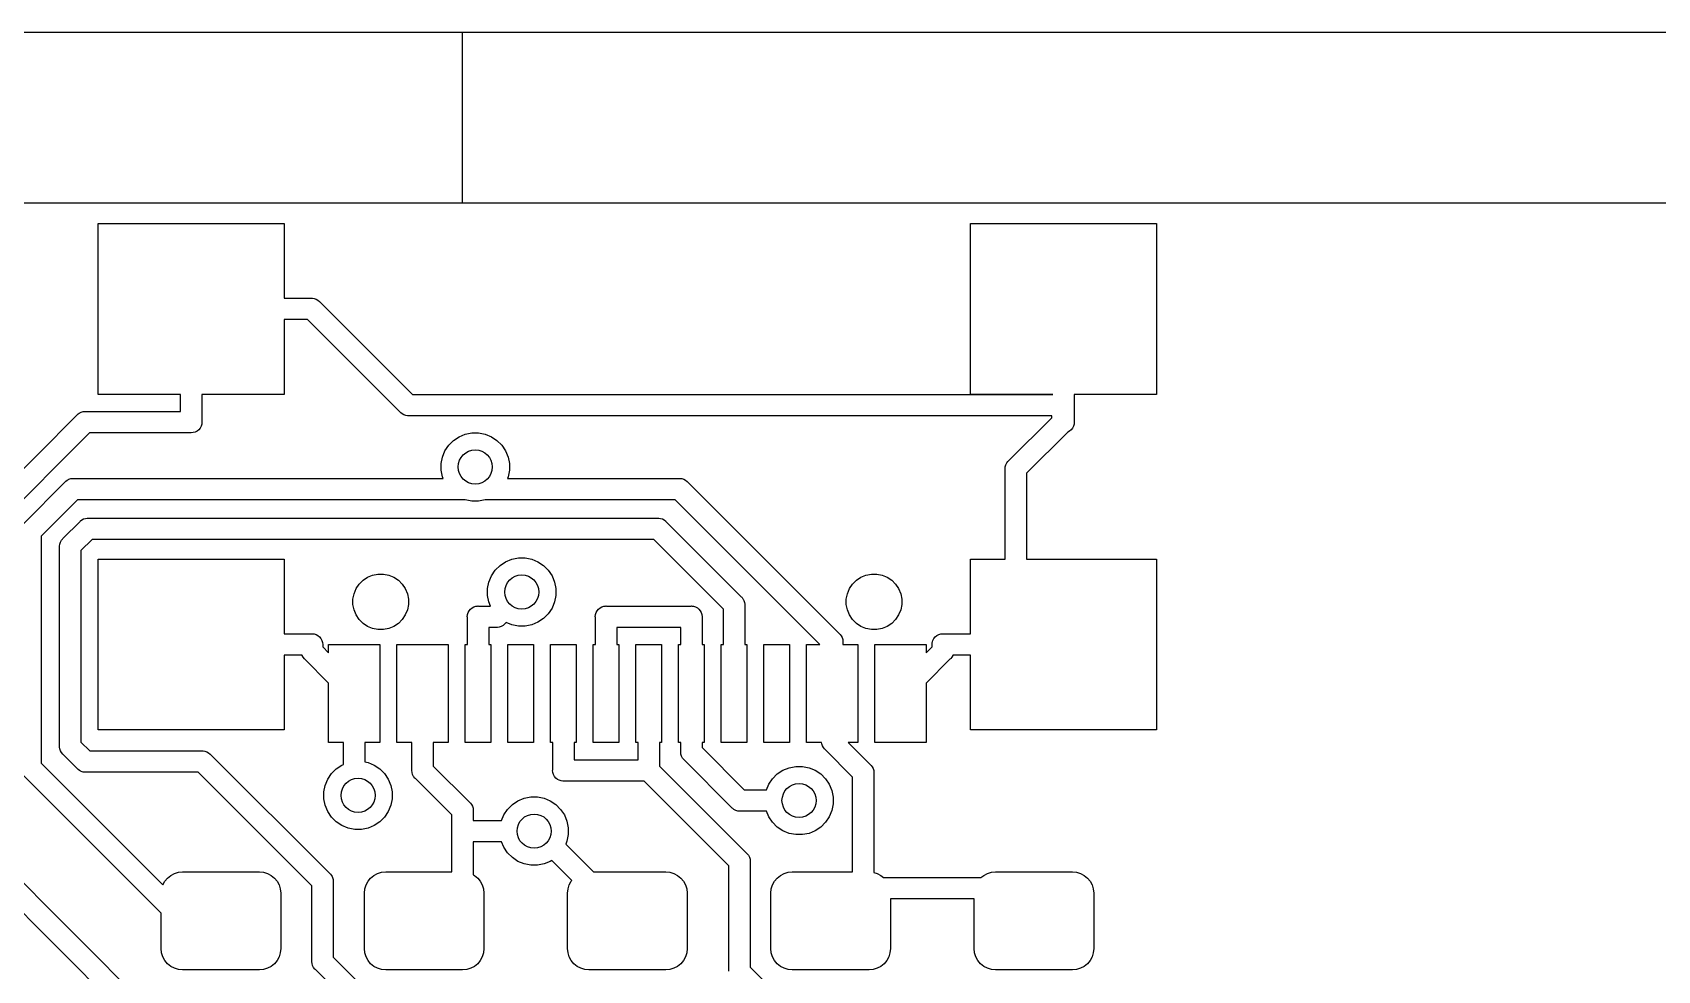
# Model space of a CAD drawing. Extents: x 0.4 to 23, y -16.1 to -0.4.
# Drawn here: x 8.069 to 8.819, y -0.826 to -0.394 of the extents above; entities that cross this region are included whole.
import ezdxf

# ---------------------------------------------------------------- set-up
doc = ezdxf.new("R2010")
doc.units = 0
doc.header["$MEASUREMENT"] = 0
doc.layers.add('BLACK', color=7, linetype='CONTINUOUS')

msp = doc.modelspace()

# ---------------------------------------------------------------- linework, layer by layer
at = {"layer": 'BLACK', "linetype": 'CONTINUOUS'}
for p, q in [((22.9923, -0.393701), (0.393701, -0.393701)), ((8.26772, -0.472441), (8.26772, -0.393701)), ((22.9136, -0.472441), (0.472441, -0.472441)), ((8.09965, -0.560583), (8.09965, -0.481843)), ((8.09965, -0.481843), (8.18547, -0.481843)), ((8.18547, -0.481843), (8.18547, -0.516291)), ((8.50201, -0.560583), (8.50201, -0.481843)), ((8.50201, -0.481843), (8.58783, -0.481843)), ((8.58783, -0.481843), (8.58783, -0.560583)), ((8.18547, -0.516291), (8.19804, -0.516291)), ((8.19804, -0.516291), (8.19828, -0.516268)), ((8.19828, -0.516268), (8.19852, -0.516291)), ((8.19852, -0.516291), (8.19852, -0.516291)), ((8.19852, -0.516291), (8.19924, -0.516363)), ((8.19924, -0.516363), (8.20017, -0.516644)), ((8.20017, -0.516644), (8.20103, -0.517101)), ((8.20103, -0.517101), (8.20178, -0.517716)), ((8.20178, -0.517716), (8.20193, -0.517904)), ((8.20193, -0.517904), (8.24461, -0.560587)), ((8.19624, -0.526134), (8.18547, -0.526134)), ((8.18547, -0.526134), (8.18547, -0.560583)), ((8.23892, -0.568817), (8.19624, -0.526134)), ((8.13764, -0.560583), (8.09965, -0.560583)), ((8.13764, -0.568469), (8.13764, -0.560583)), ((8.18547, -0.560583), (8.14748, -0.560583)), ((8.14748, -0.560583), (8.14748, -0.573148)), ((8.24461, -0.560587), (8.54, -0.560587)), ((8.54, -0.560583), (8.50201, -0.560583)), ((8.54, -0.560587), (8.54, -0.560583)), ((8.58783, -0.560583), (8.54984, -0.560583)), ((8.54984, -0.560583), (8.54984, -0.573148)), ((8.09015, -0.569893), (8.09048, -0.56962)), ((8.09048, -0.56962), (8.09089, -0.569278)), ((8.09089, -0.569278), (8.09175, -0.568821)), ((8.09175, -0.568821), (8.09176, -0.568817)), ((8.09176, -0.568817), (8.09268, -0.56854)), ((8.09268, -0.56854), (8.0934, -0.568469)), ((8.0934, -0.568469), (8.09364, -0.568445)), ((8.0934, -0.568469), (8.0934, -0.568469)), ((8.09364, -0.568445), (8.09388, -0.568469)), ((8.09388, -0.568469), (8.13764, -0.568469)), ((8.23908, -0.569005), (8.23892, -0.568817)), ((8.23927, -0.569158), (8.23908, -0.569005)), ((8.23983, -0.56962), (8.23927, -0.569158)), ((8.24068, -0.570076), (8.23983, -0.56962)), ((8.04528, -0.614794), (8.08999, -0.570081)), ((8.08999, -0.570081), (8.09015, -0.569893)), ((8.14606, -0.576886), (8.14531, -0.577501)), ((8.14667, -0.576137), (8.14606, -0.576886)), ((8.14713, -0.575282), (8.14667, -0.576137)), ((8.14741, -0.574354), (8.14713, -0.575282)), ((8.14748, -0.573631), (8.14741, -0.574354)), ((8.14748, -0.573148), (8.1475, -0.57339)), ((8.1475, -0.57339), (8.14748, -0.573631)), ((8.14748, -0.573631), (8.14748, -0.573631)), ((8.24161, -0.570358), (8.24068, -0.570076)), ((8.24233, -0.570429), (8.24161, -0.570358)), ((8.24257, -0.570453), (8.24233, -0.570429)), ((8.24233, -0.570429), (8.24233, -0.570429)), ((8.24282, -0.570429), (8.24257, -0.570453)), ((8.53951, -0.570429), (8.24282, -0.570429)), ((8.51959, -0.591267), (8.53951, -0.571351)), ((8.53951, -0.571351), (8.53951, -0.570429)), ((8.54842, -0.576886), (8.54767, -0.577501)), ((8.54903, -0.576137), (8.54842, -0.576886)), ((8.54949, -0.575282), (8.54903, -0.576137)), ((8.54977, -0.574354), (8.54949, -0.575282)), ((8.54984, -0.573631), (8.54977, -0.574354)), ((8.54984, -0.573148), (8.54987, -0.57339)), ((8.54987, -0.57339), (8.54984, -0.573631)), ((8.54984, -0.573631), (8.54984, -0.573631)), ((8.09568, -0.578311), (8.05351, -0.620483)), ((8.14232, -0.578311), (8.09568, -0.578311)), ((8.14256, -0.578335), (8.14232, -0.578311)), ((8.14352, -0.57824), (8.14256, -0.578335)), ((8.14445, -0.577958), (8.14352, -0.57824)), ((8.14531, -0.577501), (8.14445, -0.577958)), ((8.2596, -0.586607), (8.26132, -0.584028)), ((8.26132, -0.584028), (8.26352, -0.581835)), ((8.26352, -0.581835), (8.2661, -0.580111)), ((8.2661, -0.580111), (8.26896, -0.578924)), ((8.26896, -0.578924), (8.272, -0.578319)), ((8.272, -0.578319), (8.27511, -0.578319)), ((8.27511, -0.578319), (8.27815, -0.578924)), ((8.27815, -0.578924), (8.28101, -0.580111)), ((8.28101, -0.580111), (8.28359, -0.581835)), ((8.28359, -0.581835), (8.28579, -0.584028)), ((8.28579, -0.584028), (8.28751, -0.586607)), ((8.54683, -0.577951), (8.52782, -0.596956)), ((8.54767, -0.577501), (8.54683, -0.577951)), ((8.25781, -0.592516), (8.25841, -0.589473)), ((8.25841, -0.589473), (8.2596, -0.586607)), ((8.28751, -0.586607), (8.2887, -0.589473)), ((8.2887, -0.589473), (8.2893, -0.592516)), ((8.51879, -0.59217), (8.51925, -0.591608)), ((8.51925, -0.591608), (8.5194, -0.591421)), ((8.51925, -0.591608), (8.51925, -0.591608)), ((8.5194, -0.591421), (8.51959, -0.591267)), ((8.08616, -0.599711), (8.08709, -0.599429)), ((8.08709, -0.599429), (8.08781, -0.599358)), ((8.08781, -0.599358), (8.08806, -0.599335)), ((8.08781, -0.599358), (8.08781, -0.599358)), ((8.08806, -0.599335), (8.0883, -0.599358)), ((8.0883, -0.599358), (8.2587, -0.599358)), ((8.25781, -0.595618), (8.25781, -0.592516)), ((8.25841, -0.59866), (8.25781, -0.595618)), ((8.2587, -0.599358), (8.25841, -0.59866)), ((8.2887, -0.59866), (8.28841, -0.599358)), ((8.28841, -0.599358), (8.36761, -0.599358)), ((8.2893, -0.595618), (8.2887, -0.59866)), ((8.2893, -0.592516), (8.2893, -0.595618)), ((8.36761, -0.599358), (8.36785, -0.599335)), ((8.36785, -0.599335), (8.36809, -0.599358)), ((8.36809, -0.599358), (8.36809, -0.599358)), ((8.36809, -0.599358), (8.36882, -0.599429)), ((8.36882, -0.599429), (8.36974, -0.599711)), ((8.51796, -0.594917), (8.51805, -0.593953)), ((8.51798, -0.595159), (8.51796, -0.594917)), ((8.51798, -0.636567), (8.51798, -0.595159)), ((8.51805, -0.593953), (8.51833, -0.593025)), ((8.51833, -0.593025), (8.51879, -0.59217)), ((8.52782, -0.596956), (8.52782, -0.636567)), ((8.06515, -0.620227), (8.0844, -0.60097)), ((8.0844, -0.60097), (8.08456, -0.600783)), ((8.08456, -0.600783), (8.08475, -0.600629)), ((8.08475, -0.600629), (8.08531, -0.600168)), ((8.08475, -0.600629), (8.08475, -0.600629)), ((8.08531, -0.600168), (8.08588, -0.599862)), ((8.08588, -0.599862), (8.08616, -0.599711)), ((8.36974, -0.599711), (8.3706, -0.600168)), ((8.3706, -0.600168), (8.37135, -0.600783)), ((8.37135, -0.600783), (8.3715, -0.600971)), ((8.3715, -0.600971), (8.44154, -0.671007)), ((8.09009, -0.609201), (8.07338, -0.625916)), ((8.26894, -0.609201), (8.09009, -0.609201)), ((8.26896, -0.60921), (8.26894, -0.609201)), ((8.272, -0.609815), (8.26896, -0.60921)), ((8.27511, -0.609815), (8.272, -0.609815)), ((8.27815, -0.60921), (8.27511, -0.609815)), ((8.27817, -0.609201), (8.27815, -0.60921)), ((8.36581, -0.609201), (8.27817, -0.609201)), ((8.43255, -0.675937), (8.36581, -0.609201)), ((8.08348, -0.626968), (8.09113, -0.619317)), ((8.09113, -0.619317), (8.09129, -0.619129)), ((8.09129, -0.619129), (8.09147, -0.618976)), ((8.09147, -0.618975), (8.09204, -0.618514)), ((8.09147, -0.618976), (8.09147, -0.618975)), ((8.09204, -0.618514), (8.09289, -0.618057)), ((8.09204, -0.618514), (8.09204, -0.618514)), ((8.09204, -0.618514), (8.09204, -0.618514)), ((8.09289, -0.618057), (8.09382, -0.617776)), ((8.09382, -0.617776), (8.09454, -0.617705)), ((8.09454, -0.617705), (8.09478, -0.617681)), ((8.09454, -0.617705), (8.09454, -0.617705)), ((8.09478, -0.617681), (8.09502, -0.617705)), ((8.09502, -0.617705), (8.35778, -0.617705)), ((8.35778, -0.617705), (8.35802, -0.617681)), ((8.35802, -0.617681), (8.35826, -0.617705)), ((8.35826, -0.617705), (8.35826, -0.617705)), ((8.35826, -0.617705), (8.35898, -0.617776)), ((8.35898, -0.617776), (8.35991, -0.618057)), ((8.35991, -0.618057), (8.36077, -0.618514)), ((8.36077, -0.618514), (8.36152, -0.619129)), ((8.36152, -0.619129), (8.36167, -0.619317)), ((8.36167, -0.619317), (8.39626, -0.653908)), ((8.07338, -0.625916), (8.07338, -0.730666)), ((8.08194, -0.629653), (8.08222, -0.628726)), ((8.08222, -0.628726), (8.08268, -0.627871)), ((8.08268, -0.627871), (8.08314, -0.627309)), ((8.08314, -0.627309), (8.08329, -0.627121)), ((8.08314, -0.627309), (8.08314, -0.627309)), ((8.08329, -0.627121), (8.08348, -0.626968)), ((8.09682, -0.627547), (8.09171, -0.632656)), ((8.35598, -0.627547), (8.09682, -0.627547)), ((8.38803, -0.659597), (8.35598, -0.627547)), ((8.08185, -0.630618), (8.08194, -0.629653)), ((8.08187, -0.63086), (8.08185, -0.630618)), ((8.08187, -0.722783), (8.08187, -0.63086)), ((8.09171, -0.632656), (8.09171, -0.720985)), ((8.09965, -0.715307), (8.09965, -0.636567)), ((8.09965, -0.636567), (8.18547, -0.636567)), ((8.18547, -0.636567), (8.18547, -0.671016)), ((8.28756, -0.637784), (8.29043, -0.636597)), ((8.29043, -0.636597), (8.29347, -0.635992)), ((8.29347, -0.635992), (8.29657, -0.635992)), ((8.29657, -0.635992), (8.29961, -0.636597)), ((8.29961, -0.636597), (8.30248, -0.637784)), ((8.50201, -0.671016), (8.50201, -0.636567)), ((8.50201, -0.636567), (8.51798, -0.636567)), ((8.52782, -0.636567), (8.58783, -0.636567)), ((8.58783, -0.636567), (8.58783, -0.715307)), ((8.2239, -0.644913), (8.22623, -0.643948)), ((8.22623, -0.643948), (8.2287, -0.643457)), ((8.2287, -0.643457), (8.23122, -0.643457)), ((8.23122, -0.643457), (8.23369, -0.643948)), ((8.23369, -0.643948), (8.23602, -0.644913)), ((8.27988, -0.647147), (8.28106, -0.644281)), ((8.28106, -0.644281), (8.28279, -0.641701)), ((8.28279, -0.641701), (8.28498, -0.639508)), ((8.28498, -0.639508), (8.28756, -0.637784)), ((8.30248, -0.637784), (8.30506, -0.639508)), ((8.30506, -0.639508), (8.30725, -0.641701)), ((8.30725, -0.641701), (8.30898, -0.644281)), ((8.30898, -0.644281), (8.31016, -0.647147)), ((8.45146, -0.644913), (8.45379, -0.643948)), ((8.45379, -0.643948), (8.45626, -0.643457)), ((8.45626, -0.643457), (8.45878, -0.643457)), ((8.45878, -0.643457), (8.46125, -0.643948)), ((8.46125, -0.643948), (8.46358, -0.644913)), ((8.21766, -0.65252), (8.21862, -0.650191)), ((8.21862, -0.650191), (8.22002, -0.648095)), ((8.22002, -0.648095), (8.2218, -0.646313)), ((8.2218, -0.646313), (8.2239, -0.644913)), ((8.23602, -0.644913), (8.23812, -0.646313)), ((8.23812, -0.646313), (8.2399, -0.648095)), ((8.2399, -0.648095), (8.2413, -0.650191)), ((8.2413, -0.650191), (8.24226, -0.65252)), ((8.27927, -0.650189), (8.27988, -0.647147)), ((8.27927, -0.653291), (8.27927, -0.650189)), ((8.31016, -0.647147), (8.31077, -0.650189)), ((8.31077, -0.650189), (8.31077, -0.653291)), ((8.44522, -0.65252), (8.44618, -0.650191)), ((8.44618, -0.650191), (8.44758, -0.648095)), ((8.44758, -0.648095), (8.44936, -0.646313)), ((8.44936, -0.646313), (8.45146, -0.644913)), ((8.46358, -0.644913), (8.46568, -0.646313)), ((8.46568, -0.646313), (8.46746, -0.648095)), ((8.46746, -0.648095), (8.46886, -0.650191)), ((8.46886, -0.650191), (8.46982, -0.65252)), ((8.21717, -0.654992), (8.21766, -0.65252)), ((8.21717, -0.657512), (8.21717, -0.654992)), ((8.21766, -0.659984), (8.21717, -0.657512)), ((8.24226, -0.65252), (8.24276, -0.654992)), ((8.24276, -0.657512), (8.24226, -0.659984)), ((8.24276, -0.654992), (8.24276, -0.657512)), ((8.27135, -0.659633), (8.2721, -0.659018)), ((8.2721, -0.659018), (8.27295, -0.658561)), ((8.27295, -0.658561), (8.27388, -0.65828)), ((8.27388, -0.65828), (8.2746, -0.658209)), ((8.2746, -0.658209), (8.27484, -0.658185)), ((8.2746, -0.658209), (8.2746, -0.658209)), ((8.27484, -0.658185), (8.27508, -0.658209)), ((8.27508, -0.658209), (8.28065, -0.658209)), ((8.27988, -0.656334), (8.27927, -0.653291)), ((8.28065, -0.658209), (8.27988, -0.656334)), ((8.30898, -0.6592), (8.30725, -0.661779)), ((8.31016, -0.656334), (8.30898, -0.6592)), ((8.31077, -0.653291), (8.31016, -0.656334)), ((8.3304, -0.659633), (8.33115, -0.659018)), ((8.33115, -0.659018), (8.33201, -0.658561)), ((8.33201, -0.658561), (8.33293, -0.65828)), ((8.33293, -0.65828), (8.33366, -0.658209)), ((8.33366, -0.658209), (8.3339, -0.658185)), ((8.33366, -0.658209), (8.33366, -0.658209)), ((8.3339, -0.658185), (8.33414, -0.658209)), ((8.33414, -0.658209), (8.37303, -0.658209)), ((8.37303, -0.658209), (8.37327, -0.658185)), ((8.37327, -0.658185), (8.37351, -0.658209)), ((8.37351, -0.658209), (8.37423, -0.65828)), ((8.37423, -0.65828), (8.37516, -0.658561)), ((8.37516, -0.658561), (8.37602, -0.659018)), ((8.37602, -0.659018), (8.37676, -0.659633)), ((8.39626, -0.653908), (8.39645, -0.654062)), ((8.39645, -0.654062), (8.3966, -0.65425)), ((8.3966, -0.65425), (8.39706, -0.654812)), ((8.39706, -0.654812), (8.39716, -0.654992)), ((8.39716, -0.654992), (8.39752, -0.655667)), ((8.39752, -0.655667), (8.3978, -0.656594)), ((8.3978, -0.656594), (8.39787, -0.657318)), ((8.39787, -0.657318), (8.39787, -0.657318)), ((8.39787, -0.657318), (8.3979, -0.657559)), ((8.3979, -0.657559), (8.39787, -0.6578)), ((8.39787, -0.6578), (8.39787, -0.675937)), ((8.44472, -0.654992), (8.44522, -0.65252)), ((8.44472, -0.657512), (8.44472, -0.654992)), ((8.44522, -0.659984), (8.44472, -0.657512)), ((8.46982, -0.65252), (8.47031, -0.654992)), ((8.47031, -0.657512), (8.46982, -0.659984)), ((8.47031, -0.654992), (8.47031, -0.657512)), ((8.21862, -0.662313), (8.21766, -0.659984)), ((8.22002, -0.664409), (8.21862, -0.662313)), ((8.2218, -0.666191), (8.22002, -0.664409)), ((8.2239, -0.667591), (8.2218, -0.666191)), ((8.23812, -0.666191), (8.23602, -0.667591)), ((8.2399, -0.664409), (8.23812, -0.666191)), ((8.2413, -0.662313), (8.2399, -0.664409)), ((8.24226, -0.659984), (8.2413, -0.662313)), ((8.2699, -0.66313), (8.26999, -0.662165)), ((8.26992, -0.663372), (8.2699, -0.66313)), ((8.26992, -0.675937), (8.26992, -0.663372)), ((8.26999, -0.662165), (8.27027, -0.661238)), ((8.27027, -0.661238), (8.27073, -0.660383)), ((8.27073, -0.660383), (8.27135, -0.659633)), ((8.28713, -0.666627), (8.28638, -0.667242)), ((8.28728, -0.666439), (8.28713, -0.666627)), ((8.28789, -0.665832), (8.28728, -0.666439)), ((8.29043, -0.666883), (8.28789, -0.665832)), ((8.29347, -0.667488), (8.29043, -0.666883)), ((8.29961, -0.666883), (8.29657, -0.667488)), ((8.30248, -0.665696), (8.29961, -0.666883)), ((8.30506, -0.663972), (8.30248, -0.665696)), ((8.30725, -0.661779), (8.30506, -0.663972)), ((8.32895, -0.66313), (8.32905, -0.662165)), ((8.32898, -0.663372), (8.32895, -0.66313)), ((8.32898, -0.675937), (8.32898, -0.663372)), ((8.32905, -0.662165), (8.32933, -0.661238)), ((8.32933, -0.661238), (8.32979, -0.660383)), ((8.32979, -0.660383), (8.3304, -0.659633)), ((8.37676, -0.659633), (8.37738, -0.660383)), ((8.37738, -0.660383), (8.37784, -0.661238)), ((8.37784, -0.661238), (8.37812, -0.662165)), ((8.37812, -0.662165), (8.37821, -0.66313)), ((8.37821, -0.66313), (8.37819, -0.663371)), ((8.37819, -0.663371), (8.37819, -0.675937)), ((8.38803, -0.662888), (8.38803, -0.659597)), ((8.38803, -0.675937), (8.38803, -0.662888)), ((8.44618, -0.662313), (8.44522, -0.659984)), ((8.44758, -0.664409), (8.44618, -0.662313)), ((8.44936, -0.666191), (8.44758, -0.664409)), ((8.45146, -0.667591), (8.44936, -0.666191)), ((8.46568, -0.666191), (8.46358, -0.667591)), ((8.46746, -0.664409), (8.46568, -0.666191)), ((8.46886, -0.662313), (8.46746, -0.664409)), ((8.46982, -0.659984), (8.46886, -0.662313)), ((8.18547, -0.671016), (8.19804, -0.671016)), ((8.19804, -0.671016), (8.19828, -0.670992)), ((8.19828, -0.670992), (8.19852, -0.671016)), ((8.19852, -0.671016), (8.19924, -0.671087)), ((8.19924, -0.671087), (8.20017, -0.671368)), ((8.20017, -0.671368), (8.20103, -0.671825)), ((8.20103, -0.671825), (8.20178, -0.67244)), ((8.20178, -0.67244), (8.20239, -0.67319)), ((8.20239, -0.67319), (8.20285, -0.674045)), ((8.20285, -0.674045), (8.20313, -0.674972)), ((8.22623, -0.668556), (8.2239, -0.667591)), ((8.2287, -0.669047), (8.22623, -0.668556)), ((8.23122, -0.669047), (8.2287, -0.669047)), ((8.23369, -0.668556), (8.23122, -0.669047)), ((8.23602, -0.667591), (8.23369, -0.668556)), ((8.28339, -0.668051), (8.27976, -0.668051)), ((8.27976, -0.668051), (8.27976, -0.675937)), ((8.28363, -0.668075), (8.28339, -0.668051)), ((8.28387, -0.668051), (8.28363, -0.668075)), ((8.28459, -0.66798), (8.28387, -0.668051)), ((8.28387, -0.668051), (8.28387, -0.668051)), ((8.28552, -0.667699), (8.28459, -0.66798)), ((8.28638, -0.667242), (8.28552, -0.667699)), ((8.29657, -0.667488), (8.29347, -0.667488)), ((8.36835, -0.668051), (8.33882, -0.668051)), ((8.33882, -0.668051), (8.33882, -0.675937)), ((8.36835, -0.675937), (8.36835, -0.668051)), ((8.44154, -0.671007), (8.44172, -0.671161)), ((8.44172, -0.671161), (8.44188, -0.671348)), ((8.44188, -0.671348), (8.44188, -0.671348)), ((8.44188, -0.671348), (8.44234, -0.67191)), ((8.44234, -0.67191), (8.4428, -0.672765)), ((8.4428, -0.672765), (8.44308, -0.673693)), ((8.44308, -0.673693), (8.44315, -0.674416)), ((8.44315, -0.674416), (8.44315, -0.674416)), ((8.44315, -0.674416), (8.44317, -0.674657)), ((8.45379, -0.668556), (8.45146, -0.667591)), ((8.45626, -0.669047), (8.45379, -0.668556)), ((8.45878, -0.669047), (8.45626, -0.669047)), ((8.46125, -0.668556), (8.45878, -0.669047)), ((8.46358, -0.667591), (8.46125, -0.668556)), ((8.48445, -0.674657), (8.48463, -0.674045)), ((8.48463, -0.674045), (8.48509, -0.67319)), ((8.48509, -0.67319), (8.4857, -0.67244)), ((8.4857, -0.67244), (8.48645, -0.671825)), ((8.48645, -0.671825), (8.48731, -0.671368)), ((8.48731, -0.671368), (8.48824, -0.671087)), ((8.48824, -0.671087), (8.48896, -0.671016)), ((8.48896, -0.671016), (8.4892, -0.670992)), ((8.48896, -0.671016), (8.48896, -0.671016)), ((8.4892, -0.670992), (8.48944, -0.671016)), ((8.48944, -0.671016), (8.50201, -0.671016)), ((8.19367, -0.680858), (8.18547, -0.680858)), ((8.18547, -0.680858), (8.18547, -0.715307)), ((8.19371, -0.680991), (8.19367, -0.680858)), ((8.19417, -0.681846), (8.19371, -0.680991)), ((8.19478, -0.682595), (8.19417, -0.681846)), ((8.20313, -0.674972), (8.20322, -0.675937)), ((8.20322, -0.675937), (8.2032, -0.676178)), ((8.2032, -0.676178), (8.2032, -0.67706)), ((8.2032, -0.67706), (8.20594, -0.679804)), ((8.20594, -0.679804), (8.20594, -0.675937)), ((8.20594, -0.675937), (8.22957, -0.675937)), ((8.22957, -0.675937), (8.22957, -0.721213)), ((8.23744, -0.721213), (8.23744, -0.675937)), ((8.23744, -0.675937), (8.26106, -0.675937)), ((8.26106, -0.675937), (8.26106, -0.721213)), ((8.26894, -0.721213), (8.26894, -0.675937)), ((8.26894, -0.675937), (8.26992, -0.675937)), ((8.27976, -0.675937), (8.28075, -0.675937)), ((8.28075, -0.675937), (8.28075, -0.721213)), ((8.28862, -0.721213), (8.28862, -0.675937)), ((8.28862, -0.675937), (8.30043, -0.675937)), ((8.30043, -0.675937), (8.30043, -0.721213)), ((8.30831, -0.721213), (8.30831, -0.675937)), ((8.30831, -0.675937), (8.32012, -0.675937)), ((8.32012, -0.675937), (8.32012, -0.721213)), ((8.32799, -0.721213), (8.32799, -0.675937)), ((8.32799, -0.675937), (8.32898, -0.675937)), ((8.33882, -0.675937), (8.3398, -0.675937)), ((8.3398, -0.675937), (8.3398, -0.721213)), ((8.34768, -0.721213), (8.34768, -0.675937)), ((8.34768, -0.675937), (8.35949, -0.675937)), ((8.35949, -0.675937), (8.35949, -0.721213)), ((8.36736, -0.721213), (8.36736, -0.675937)), ((8.36736, -0.675937), (8.36835, -0.675937)), ((8.37819, -0.675937), (8.37917, -0.675937)), ((8.37917, -0.675937), (8.37917, -0.721213)), ((8.38705, -0.721213), (8.38705, -0.675937)), ((8.38705, -0.675937), (8.38803, -0.675937)), ((8.39787, -0.675937), (8.39886, -0.675937)), ((8.39886, -0.675937), (8.39886, -0.721213)), ((8.40673, -0.721213), (8.40673, -0.675937)), ((8.40673, -0.675937), (8.41854, -0.675937)), ((8.41854, -0.675937), (8.41854, -0.721213)), ((8.42642, -0.721213), (8.42642, -0.675937)), ((8.42642, -0.675937), (8.43255, -0.675937)), ((8.44317, -0.674657), (8.44315, -0.674899)), ((8.44315, -0.674899), (8.44315, -0.675937)), ((8.44315, -0.675937), (8.45004, -0.675937)), ((8.45004, -0.675937), (8.45004, -0.721213)), ((8.45791, -0.721213), (8.45791, -0.675937)), ((8.45791, -0.675937), (8.48154, -0.675937)), ((8.48154, -0.675937), (8.48154, -0.679804)), ((8.48154, -0.679804), (8.48428, -0.67706)), ((8.48426, -0.675937), (8.48429, -0.675602)), ((8.48428, -0.676178), (8.48426, -0.675937)), ((8.48428, -0.67706), (8.48428, -0.676178)), ((8.48429, -0.675602), (8.48435, -0.674972)), ((8.48435, -0.674972), (8.48445, -0.674657)), ((8.49331, -0.681846), (8.49285, -0.682408)), ((8.49377, -0.680991), (8.49331, -0.681846)), ((8.49331, -0.681846), (8.49331, -0.681846)), ((8.49381, -0.680858), (8.49377, -0.680991)), ((8.50201, -0.680858), (8.49381, -0.680858)), ((8.50201, -0.715307), (8.50201, -0.680858)), ((8.19497, -0.682749), (8.19478, -0.682595)), ((8.20594, -0.693723), (8.19497, -0.682749)), ((8.49251, -0.682749), (8.48154, -0.693723)), ((8.4927, -0.682595), (8.49251, -0.682749)), ((8.49285, -0.682408), (8.4927, -0.682595)), ((8.49285, -0.682408), (8.49285, -0.682408)), ((8.20594, -0.721213), (8.20594, -0.693723)), ((8.48154, -0.693723), (8.48154, -0.721213)), ((8.18547, -0.715307), (8.09965, -0.715307)), ((8.58783, -0.715307), (8.50201, -0.715307)), ((8.08185, -0.723024), (8.08187, -0.722783)), ((8.08187, -0.723265), (8.08185, -0.723024)), ((8.08194, -0.723988), (8.08187, -0.723265)), ((8.08187, -0.723265), (8.08187, -0.723265)), ((8.08222, -0.724916), (8.08194, -0.723988)), ((8.08268, -0.725771), (8.08222, -0.724916)), ((8.08329, -0.72652), (8.08268, -0.725771)), ((8.08348, -0.726674), (8.08329, -0.72652)), ((8.09006, -0.733254), (8.08348, -0.726674)), ((8.09171, -0.720985), (8.09575, -0.725024)), ((8.09575, -0.725024), (8.14761, -0.725024)), ((8.14761, -0.725024), (8.14785, -0.725)), ((8.14785, -0.725), (8.14809, -0.725024)), ((8.14809, -0.725024), (8.14809, -0.725024)), ((8.14809, -0.725024), (8.14881, -0.725095)), ((8.14881, -0.725095), (8.14974, -0.725376)), ((8.14974, -0.725376), (8.15059, -0.725833)), ((8.15059, -0.725833), (8.15134, -0.726448)), ((8.15134, -0.726448), (8.1515, -0.726636)), ((8.1515, -0.726636), (8.20644, -0.781578)), ((8.21283, -0.721213), (8.20594, -0.721213)), ((8.21283, -0.731242), (8.21283, -0.721213)), ((8.22957, -0.721213), (8.22268, -0.721213)), ((8.22268, -0.721213), (8.22268, -0.730092)), ((8.24433, -0.721213), (8.23744, -0.721213)), ((8.24433, -0.733778), (8.24433, -0.721213)), ((8.26106, -0.721213), (8.25417, -0.721213)), ((8.25417, -0.721213), (8.25417, -0.731981)), ((8.28075, -0.721213), (8.26894, -0.721213)), ((8.30043, -0.721213), (8.28862, -0.721213)), ((8.30929, -0.721213), (8.30831, -0.721213)), ((8.30929, -0.733778), (8.30929, -0.721213)), ((8.32012, -0.721213), (8.31913, -0.721213)), ((8.31913, -0.721213), (8.31913, -0.729098)), ((8.3398, -0.721213), (8.32799, -0.721213)), ((8.34866, -0.721213), (8.34768, -0.721213)), ((8.34866, -0.729098), (8.34866, -0.721213)), ((8.35949, -0.721213), (8.3585, -0.721213)), ((8.3585, -0.721213), (8.3585, -0.731981)), ((8.36835, -0.721213), (8.36736, -0.721213)), ((8.36832, -0.725547), (8.36835, -0.725306)), ((8.36835, -0.725788), (8.36832, -0.725547)), ((8.36835, -0.725306), (8.36835, -0.721213)), ((8.36835, -0.725789), (8.36835, -0.725788)), ((8.36842, -0.726512), (8.36835, -0.725789)), ((8.3687, -0.72744), (8.36842, -0.726512)), ((8.37917, -0.721213), (8.37819, -0.721213)), ((8.37819, -0.721213), (8.37819, -0.723509)), ((8.37819, -0.723509), (8.39765, -0.742972)), ((8.39886, -0.721213), (8.38705, -0.721213)), ((8.41854, -0.721213), (8.40673, -0.721213)), ((8.43333, -0.721213), (8.42642, -0.721213)), ((8.43338, -0.72174), (8.43333, -0.721213)), ((8.43366, -0.722668), (8.43338, -0.72174)), ((8.43412, -0.723523), (8.43366, -0.722668)), ((8.43458, -0.724085), (8.43412, -0.723523)), ((8.43473, -0.724272), (8.43458, -0.724085)), ((8.43492, -0.724426), (8.43473, -0.724272)), ((8.44758, -0.737086), (8.43492, -0.724426)), ((8.45004, -0.721213), (8.44563, -0.721213)), ((8.44563, -0.721213), (8.45581, -0.731397)), ((8.48154, -0.721213), (8.45791, -0.721213)), ((8.07338, -0.730666), (8.12948, -0.786771)), ((8.09022, -0.733442), (8.09006, -0.733254)), ((8.0904, -0.733595), (8.09022, -0.733442)), ((8.09097, -0.734057), (8.0904, -0.733595)), ((8.09168, -0.734437), (8.09097, -0.734057)), ((8.09182, -0.734514), (8.09168, -0.734437)), ((8.09275, -0.734795), (8.09182, -0.734514)), ((8.20728, -0.735481), (8.20948, -0.733287)), ((8.20948, -0.733287), (8.21206, -0.731564)), ((8.21206, -0.731564), (8.21283, -0.731242)), ((8.22268, -0.730092), (8.22411, -0.730377)), ((8.22411, -0.730377), (8.22698, -0.731564)), ((8.22698, -0.731564), (8.22955, -0.733287)), ((8.22955, -0.733287), (8.23175, -0.735481)), ((8.24431, -0.73402), (8.24433, -0.733778)), ((8.2444, -0.734984), (8.24431, -0.73402)), ((8.25417, -0.731981), (8.27099, -0.748802)), ((8.30927, -0.73402), (8.30929, -0.733778)), ((8.30936, -0.734984), (8.30927, -0.73402)), ((8.31913, -0.729098), (8.34866, -0.729098)), ((8.3585, -0.731981), (8.39879, -0.772263)), ((8.36916, -0.728295), (8.3687, -0.72744)), ((8.36977, -0.729044), (8.36916, -0.728295)), ((8.36996, -0.729198), (8.36977, -0.729044)), ((8.39196, -0.751203), (8.36996, -0.729198)), ((8.41288, -0.735661), (8.41546, -0.733938)), ((8.41546, -0.733938), (8.41832, -0.732751)), ((8.41832, -0.732751), (8.42137, -0.732146)), ((8.42137, -0.732146), (8.42447, -0.732146)), ((8.42447, -0.732146), (8.42751, -0.732751)), ((8.42751, -0.732751), (8.43038, -0.733938)), ((8.43038, -0.733938), (8.43296, -0.735661)), ((8.45581, -0.731397), (8.456, -0.731551)), ((8.456, -0.731551), (8.45615, -0.731738)), ((8.45615, -0.731738), (8.45615, -0.731738)), ((8.45615, -0.731738), (8.45615, -0.73174)), ((8.45615, -0.73174), (8.45661, -0.7323)), ((8.45661, -0.7323), (8.45707, -0.733155)), ((8.45707, -0.733155), (8.45735, -0.734083)), ((8.45735, -0.734083), (8.45742, -0.734806)), ((8.1287, -0.799909), (8.06515, -0.736355)), ((8.09347, -0.734866), (8.09275, -0.734795)), ((8.09371, -0.73489), (8.09347, -0.734866)), ((8.09347, -0.734866), (8.09347, -0.734866)), ((8.09395, -0.734866), (8.09371, -0.73489)), ((8.14581, -0.734866), (8.09395, -0.734866)), ((8.19821, -0.787267), (8.14581, -0.734866)), ((8.20377, -0.743969), (8.20437, -0.740926)), ((8.20437, -0.740926), (8.20556, -0.73806)), ((8.20556, -0.73806), (8.20728, -0.735481)), ((8.23175, -0.735481), (8.23347, -0.73806)), ((8.23347, -0.73806), (8.23466, -0.740926)), ((8.23466, -0.740926), (8.23526, -0.743969)), ((8.24468, -0.735912), (8.2444, -0.734984)), ((8.24514, -0.736767), (8.24468, -0.735912)), ((8.24528, -0.73694), (8.24514, -0.736767)), ((8.24576, -0.737516), (8.24528, -0.73694)), ((8.24594, -0.73767), (8.24576, -0.737516)), ((8.26276, -0.754491), (8.24594, -0.73767)), ((8.30964, -0.735912), (8.30936, -0.734984)), ((8.3101, -0.736767), (8.30964, -0.735912)), ((8.31072, -0.737516), (8.3101, -0.736767)), ((8.31147, -0.738131), (8.31072, -0.737516)), ((8.31232, -0.738588), (8.31147, -0.738131)), ((8.31325, -0.73887), (8.31232, -0.738588)), ((8.31397, -0.738941), (8.31325, -0.73887)), ((8.31421, -0.738965), (8.31397, -0.738941)), ((8.31397, -0.738941), (8.31397, -0.738941)), ((8.31445, -0.738941), (8.31421, -0.738965)), ((8.35154, -0.738941), (8.31445, -0.738941)), ((8.39056, -0.777952), (8.35154, -0.738941)), ((8.40791, -0.742972), (8.40896, -0.740434)), ((8.40896, -0.740434), (8.41069, -0.737855)), ((8.41069, -0.737855), (8.41288, -0.735661)), ((8.43296, -0.735661), (8.43515, -0.737855)), ((8.43515, -0.737855), (8.43687, -0.740434)), ((8.43687, -0.740434), (8.43806, -0.7433)), ((8.44758, -0.780756), (8.44758, -0.737086)), ((8.45742, -0.734806), (8.45742, -0.734806)), ((8.45742, -0.734806), (8.45744, -0.735047)), ((8.45744, -0.735047), (8.45742, -0.735288)), ((8.45742, -0.735288), (8.45742, -0.781037)), ((8.20377, -0.747071), (8.20377, -0.743969)), ((8.20437, -0.750113), (8.20377, -0.747071)), ((8.23526, -0.747071), (8.23466, -0.750113)), ((8.23526, -0.743969), (8.23526, -0.747071)), ((8.27099, -0.748802), (8.27118, -0.748956)), ((8.27118, -0.748956), (8.27134, -0.749144)), ((8.27134, -0.749144), (8.2718, -0.749705)), ((8.29068, -0.749787), (8.29326, -0.748064)), ((8.29326, -0.748064), (8.29612, -0.746877)), ((8.29612, -0.746877), (8.29917, -0.746272)), ((8.29917, -0.746272), (8.30227, -0.746272)), ((8.30227, -0.746272), (8.30531, -0.746877)), ((8.30531, -0.746877), (8.30818, -0.748064)), ((8.30818, -0.748064), (8.31076, -0.749787)), ((8.39765, -0.742972), (8.40791, -0.742972)), ((8.43806, -0.7433), (8.43867, -0.746343)), ((8.43867, -0.749445), (8.43806, -0.752487)), ((8.43867, -0.746343), (8.43867, -0.749445)), ((8.20556, -0.752979), (8.20437, -0.750113)), ((8.20728, -0.755558), (8.20556, -0.752979)), ((8.20948, -0.757752), (8.20728, -0.755558)), ((8.23175, -0.755558), (8.22955, -0.757752)), ((8.23347, -0.752979), (8.23175, -0.755558)), ((8.23466, -0.750113), (8.23347, -0.752979)), ((8.26276, -0.761778), (8.26276, -0.754491)), ((8.2718, -0.749705), (8.27184, -0.749787)), ((8.27184, -0.749787), (8.27225, -0.75056)), ((8.27225, -0.75056), (8.27254, -0.751488)), ((8.27254, -0.751488), (8.27261, -0.752211)), ((8.27261, -0.752211), (8.27261, -0.752212)), ((8.27261, -0.752212), (8.27263, -0.752453)), ((8.27263, -0.752453), (8.27261, -0.752694)), ((8.27261, -0.752694), (8.27261, -0.757098)), ((8.28571, -0.757098), (8.28676, -0.75456)), ((8.28676, -0.75456), (8.28848, -0.751981)), ((8.28848, -0.751981), (8.29068, -0.749787)), ((8.31076, -0.749787), (8.31295, -0.751981)), ((8.31295, -0.751981), (8.31467, -0.75456)), ((8.31467, -0.75456), (8.31586, -0.757426)), ((8.39212, -0.75139), (8.39196, -0.751203)), ((8.3923, -0.751544), (8.39212, -0.75139)), ((8.39231, -0.751544), (8.3923, -0.751544)), ((8.39284, -0.751981), (8.39231, -0.751544)), ((8.39287, -0.752005), (8.39284, -0.751981)), ((8.39372, -0.752462), (8.39287, -0.752005)), ((8.39465, -0.752744), (8.39372, -0.752462)), ((8.39537, -0.752815), (8.39465, -0.752744)), ((8.39561, -0.752839), (8.39537, -0.752815)), ((8.39537, -0.752815), (8.39537, -0.752815)), ((8.39586, -0.752815), (8.39561, -0.752839)), ((8.40791, -0.752815), (8.39586, -0.752815)), ((8.40896, -0.755353), (8.40791, -0.752815)), ((8.41069, -0.757932), (8.40896, -0.755353)), ((8.43687, -0.755353), (8.43515, -0.757932)), ((8.43806, -0.752487), (8.43687, -0.755353)), ((8.21206, -0.759475), (8.20948, -0.757752)), ((8.21492, -0.760663), (8.21206, -0.759475)), ((8.21796, -0.761268), (8.21492, -0.760663)), ((8.22107, -0.761268), (8.21796, -0.761268)), ((8.22411, -0.760663), (8.22107, -0.761268)), ((8.22698, -0.759475), (8.22411, -0.760663)), ((8.22955, -0.757752), (8.22698, -0.759475)), ((8.26274, -0.76202), (8.26276, -0.761778)), ((8.26276, -0.762261), (8.26274, -0.76202)), ((8.26276, -0.780756), (8.26276, -0.762261)), ((8.27261, -0.757098), (8.28571, -0.757098)), ((8.31586, -0.757426), (8.31646, -0.760469)), ((8.31646, -0.763571), (8.31586, -0.766613)), ((8.31646, -0.760469), (8.31646, -0.763571)), ((8.41288, -0.760126), (8.41069, -0.757932)), ((8.41546, -0.761849), (8.41288, -0.760126)), ((8.41832, -0.763037), (8.41546, -0.761849)), ((8.42137, -0.763642), (8.41832, -0.763037)), ((8.42447, -0.763642), (8.42137, -0.763642)), ((8.42751, -0.763037), (8.42447, -0.763642)), ((8.43038, -0.761849), (8.42751, -0.763037)), ((8.43296, -0.760126), (8.43038, -0.761849)), ((8.43515, -0.757932), (8.43296, -0.760126)), ((8.28571, -0.766941), (8.27261, -0.766941)), ((8.27261, -0.766941), (8.27261, -0.782105)), ((8.28676, -0.769479), (8.28571, -0.766941)), ((8.28848, -0.772058), (8.28676, -0.769479)), ((8.31586, -0.766613), (8.31529, -0.767985)), ((8.31529, -0.767985), (8.32806, -0.780756)), ((8.05351, -0.774391), (8.14058, -0.861465)), ((8.29068, -0.774252), (8.28848, -0.772058)), ((8.29326, -0.775975), (8.29068, -0.774252)), ((8.29612, -0.777163), (8.29326, -0.775975)), ((8.29917, -0.777768), (8.29612, -0.777163)), ((8.30227, -0.777768), (8.29917, -0.777768)), ((8.30531, -0.777163), (8.30227, -0.777768)), ((8.30818, -0.775975), (8.30531, -0.777163)), ((8.30889, -0.7755), (8.30818, -0.775975)), ((8.31815, -0.784758), (8.30889, -0.7755)), ((8.39056, -0.82655), (8.39056, -0.777952)), ((8.39879, -0.772263), (8.39897, -0.772417)), ((8.39897, -0.772417), (8.39913, -0.772604)), ((8.39913, -0.772604), (8.39959, -0.773166)), ((8.39959, -0.773166), (8.39986, -0.773682)), ((8.39986, -0.773682), (8.40005, -0.774021)), ((8.40005, -0.774021), (8.40033, -0.774949)), ((8.40033, -0.774949), (8.4004, -0.775672)), ((8.4004, -0.775672), (8.4004, -0.775672)), ((8.4004, -0.775672), (8.40042, -0.775913)), ((8.40042, -0.775913), (8.4004, -0.776154)), ((8.4004, -0.776154), (8.4004, -0.824753)), ((8.13066, -0.865467), (8.04528, -0.78008)), ((8.12948, -0.786771), (8.13036, -0.78513)), ((8.13036, -0.78513), (8.13158, -0.783639)), ((8.13158, -0.783639), (8.13308, -0.782415)), ((8.13308, -0.782415), (8.13478, -0.781505)), ((8.13478, -0.781505), (8.13662, -0.780945)), ((8.13662, -0.780945), (8.13854, -0.780756)), ((8.13854, -0.780756), (8.17398, -0.780756)), ((8.17398, -0.780756), (8.1759, -0.780945)), ((8.1759, -0.780945), (8.17774, -0.781505)), ((8.17774, -0.781505), (8.17944, -0.782415)), ((8.17944, -0.782415), (8.18094, -0.783639)), ((8.18094, -0.783639), (8.18216, -0.78513)), ((8.18216, -0.78513), (8.18307, -0.786832)), ((8.18307, -0.786832), (8.18363, -0.788678)), ((8.20644, -0.781578), (8.20663, -0.781732)), ((8.20663, -0.781732), (8.20678, -0.781919)), ((8.20678, -0.781919), (8.20724, -0.782481)), ((8.20724, -0.782481), (8.2075, -0.782961)), ((8.2075, -0.782961), (8.2077, -0.783336)), ((8.2077, -0.783336), (8.20798, -0.784264)), ((8.20798, -0.784264), (8.20805, -0.784987)), ((8.20805, -0.784987), (8.20805, -0.784987)), ((8.20805, -0.784987), (8.20807, -0.785228)), ((8.20807, -0.785228), (8.20805, -0.785469)), ((8.20805, -0.785469), (8.20805, -0.82008)), ((8.22263, -0.788678), (8.22319, -0.786832)), ((8.22319, -0.786832), (8.2241, -0.78513)), ((8.2241, -0.78513), (8.22532, -0.783639)), ((8.22532, -0.783639), (8.22682, -0.782415)), ((8.22682, -0.782415), (8.22852, -0.781505)), ((8.22852, -0.781505), (8.23036, -0.780945)), ((8.23036, -0.780945), (8.23228, -0.780756)), ((8.23228, -0.780756), (8.26276, -0.780756)), ((8.27261, -0.782105), (8.27318, -0.782415)), ((8.27318, -0.782415), (8.27468, -0.783639)), ((8.27468, -0.783639), (8.2759, -0.78513)), ((8.2759, -0.78513), (8.27681, -0.786832)), ((8.27681, -0.786832), (8.27737, -0.788678)), ((8.31637, -0.788678), (8.31693, -0.786832)), ((8.31693, -0.786832), (8.31784, -0.78513)), ((8.31784, -0.78513), (8.31815, -0.784758)), ((8.32806, -0.780756), (8.36146, -0.780756)), ((8.36146, -0.780756), (8.36338, -0.780945)), ((8.36338, -0.780945), (8.36522, -0.781505)), ((8.36522, -0.781505), (8.36692, -0.782415)), ((8.36692, -0.782415), (8.36842, -0.783639)), ((8.36842, -0.783639), (8.36964, -0.78513)), ((8.36964, -0.78513), (8.37055, -0.786832)), ((8.37055, -0.786832), (8.37111, -0.788678)), ((8.41011, -0.788678), (8.41067, -0.786832)), ((8.41067, -0.786832), (8.41158, -0.78513)), ((8.41158, -0.78513), (8.4128, -0.783639)), ((8.4128, -0.783639), (8.4143, -0.782415)), ((8.4143, -0.782415), (8.416, -0.781505)), ((8.416, -0.781505), (8.41784, -0.780945)), ((8.41784, -0.780945), (8.41976, -0.780756)), ((8.41976, -0.780756), (8.44758, -0.780756)), ((8.45742, -0.781037), (8.45896, -0.781505)), ((8.45896, -0.781505), (8.46067, -0.782415)), ((8.46067, -0.782415), (8.46193, -0.783453)), ((8.46193, -0.783453), (8.50681, -0.783453)), ((8.50681, -0.783453), (8.50808, -0.782415)), ((8.50808, -0.782415), (8.50978, -0.781505)), ((8.50978, -0.781505), (8.51162, -0.780945)), ((8.51162, -0.780945), (8.51354, -0.780756)), ((8.51354, -0.780756), (8.54898, -0.780756)), ((8.54898, -0.780756), (8.5509, -0.780945)), ((8.5509, -0.780945), (8.55274, -0.781505)), ((8.55274, -0.781505), (8.55444, -0.782415)), ((8.55444, -0.782415), (8.55594, -0.783639)), ((8.55594, -0.783639), (8.55716, -0.78513)), ((8.55716, -0.78513), (8.55807, -0.786832)), ((8.55807, -0.786832), (8.55863, -0.788678)), ((8.18363, -0.788678), (8.18382, -0.790598)), ((8.18382, -0.790598), (8.18382, -0.816189)), ((8.19821, -0.821877), (8.19821, -0.787267)), ((8.22244, -0.790598), (8.22263, -0.788678)), ((8.22244, -0.816189), (8.22244, -0.790598)), ((8.27737, -0.788678), (8.27756, -0.790598)), ((8.27756, -0.790598), (8.27756, -0.816189)), ((8.31618, -0.790598), (8.31637, -0.788678)), ((8.31618, -0.816189), (8.31618, -0.790598)), ((8.37111, -0.788678), (8.3713, -0.790598)), ((8.3713, -0.790598), (8.3713, -0.816189)), ((8.40992, -0.790598), (8.41011, -0.788678)), ((8.40992, -0.816189), (8.40992, -0.790598)), ((8.5037, -0.793295), (8.46504, -0.793295)), ((8.46504, -0.793295), (8.46504, -0.816189)), ((8.5037, -0.816189), (8.5037, -0.793295)), ((8.55863, -0.788678), (8.55882, -0.790598)), ((8.55882, -0.790598), (8.55882, -0.816189)), ((8.1287, -0.816189), (8.1287, -0.799909)), ((8.12889, -0.818109), (8.1287, -0.816189)), ((8.18382, -0.816189), (8.18363, -0.818109)), ((8.22263, -0.818109), (8.22244, -0.816189)), ((8.27756, -0.816189), (8.27737, -0.818109)), ((8.31637, -0.818109), (8.31618, -0.816189)), ((8.3713, -0.816189), (8.37111, -0.818109)), ((8.41011, -0.818109), (8.40992, -0.816189)), ((8.46504, -0.816189), (8.46485, -0.818109)), ((8.50389, -0.818109), (8.5037, -0.816189)), ((8.55882, -0.816189), (8.55863, -0.818109)), ((8.12945, -0.819956), (8.12889, -0.818109)), ((8.13036, -0.821657), (8.12945, -0.819956)), ((8.13158, -0.823149), (8.13036, -0.821657)), ((8.13308, -0.824373), (8.13158, -0.823149)), ((8.13478, -0.825282), (8.13308, -0.824373)), ((8.17944, -0.824373), (8.17774, -0.825282)), ((8.18094, -0.823149), (8.17944, -0.824373)), ((8.18216, -0.821657), (8.18094, -0.823149)), ((8.18307, -0.819956), (8.18216, -0.821657)), ((8.18363, -0.818109), (8.18307, -0.819956)), ((8.19818, -0.822118), (8.19821, -0.821877)), ((8.19821, -0.822359), (8.19818, -0.822118)), ((8.19821, -0.82236), (8.19821, -0.822359)), ((8.19828, -0.823083), (8.19821, -0.82236)), ((8.19856, -0.82401), (8.19828, -0.823083)), ((8.19902, -0.824865), (8.19856, -0.82401)), ((8.20805, -0.82008), (8.22193, -0.833961)), ((8.22319, -0.819956), (8.22263, -0.818109)), ((8.2241, -0.821657), (8.22319, -0.819956)), ((8.22532, -0.823149), (8.2241, -0.821657)), ((8.22682, -0.824373), (8.22532, -0.823149)), ((8.22852, -0.825282), (8.22682, -0.824373)), ((8.27318, -0.824373), (8.27148, -0.825282)), ((8.27468, -0.823149), (8.27318, -0.824373)), ((8.2759, -0.821657), (8.27468, -0.823149)), ((8.27681, -0.819956), (8.2759, -0.821657)), ((8.27737, -0.818109), (8.27681, -0.819956)), ((8.31693, -0.819956), (8.31637, -0.818109)), ((8.31784, -0.821657), (8.31693, -0.819956)), ((8.31906, -0.823149), (8.31784, -0.821657)), ((8.32056, -0.824373), (8.31906, -0.823149)), ((8.32226, -0.825282), (8.32056, -0.824373)), ((8.36692, -0.824373), (8.36522, -0.825282)), ((8.36842, -0.823149), (8.36692, -0.824373)), ((8.36964, -0.821657), (8.36842, -0.823149)), ((8.37055, -0.819956), (8.36964, -0.821657)), ((8.37111, -0.818109), (8.37055, -0.819956)), ((8.41067, -0.819956), (8.41011, -0.818109)), ((8.41158, -0.821657), (8.41067, -0.819956)), ((8.4128, -0.823149), (8.41158, -0.821657)), ((8.4143, -0.824373), (8.4128, -0.823149)), ((8.416, -0.825282), (8.4143, -0.824373)), ((8.46067, -0.824373), (8.45896, -0.825282)), ((8.46216, -0.823149), (8.46067, -0.824373)), ((8.46338, -0.821657), (8.46216, -0.823149)), ((8.46429, -0.819956), (8.46338, -0.821657)), ((8.46485, -0.818109), (8.46429, -0.819956)), ((8.50445, -0.819956), (8.50389, -0.818109)), ((8.50536, -0.821657), (8.50445, -0.819956)), ((8.50658, -0.823149), (8.50536, -0.821657)), ((8.50808, -0.824373), (8.50658, -0.823149)), ((8.50978, -0.825282), (8.50808, -0.824373)), ((8.55444, -0.824373), (8.55274, -0.825282)), ((8.55594, -0.823149), (8.55444, -0.824373)), ((8.55716, -0.821657), (8.55594, -0.823149)), ((8.55807, -0.819956), (8.55716, -0.821657)), ((8.55863, -0.818109), (8.55807, -0.819956)), ((8.13662, -0.825842), (8.13478, -0.825282)), ((8.13854, -0.826031), (8.13662, -0.825842)), ((8.17398, -0.826031), (8.13854, -0.826031)), ((8.1759, -0.825842), (8.17398, -0.826031)), ((8.17774, -0.825282), (8.1759, -0.825842)), ((8.19963, -0.825615), (8.19902, -0.824865)), ((8.19982, -0.825769), (8.19963, -0.825615)), ((8.21624, -0.842191), (8.19982, -0.825769)), ((8.23036, -0.825842), (8.22852, -0.825282)), ((8.23228, -0.826031), (8.23036, -0.825842)), ((8.26772, -0.826031), (8.23228, -0.826031)), ((8.26964, -0.825842), (8.26772, -0.826031)), ((8.27148, -0.825282), (8.26964, -0.825842)), ((8.3241, -0.825842), (8.32226, -0.825282)), ((8.32602, -0.826031), (8.3241, -0.825842)), ((8.36146, -0.826031), (8.32602, -0.826031)), ((8.36338, -0.825842), (8.36146, -0.826031)), ((8.36522, -0.825282), (8.36338, -0.825842)), ((8.4004, -0.824753), (8.41447, -0.838827)), ((8.41784, -0.825842), (8.416, -0.825282)), ((8.41976, -0.826031), (8.41784, -0.825842)), ((8.4552, -0.826031), (8.41976, -0.826031)), ((8.45712, -0.825842), (8.4552, -0.826031)), ((8.45896, -0.825282), (8.45712, -0.825842)), ((8.51162, -0.825842), (8.50978, -0.825282)), ((8.51354, -0.826031), (8.51162, -0.825842)), ((8.54898, -0.826031), (8.51354, -0.826031)), ((8.5509, -0.825842), (8.54898, -0.826031)), ((8.55274, -0.825282), (8.5509, -0.825842))]:
    msp.add_line(p, q, dxfattribs=at)
at = {"layer": 'BLACK'}
for centre in [(8.27356, -0.594067), (8.29502, -0.65174), (8.21952, -0.74552), (8.42292, -0.747894), (8.30072, -0.76202)]:
    msp.add_circle(centre, 0.007874, dxfattribs=at)

doc.saveas('drawing.dxf')
